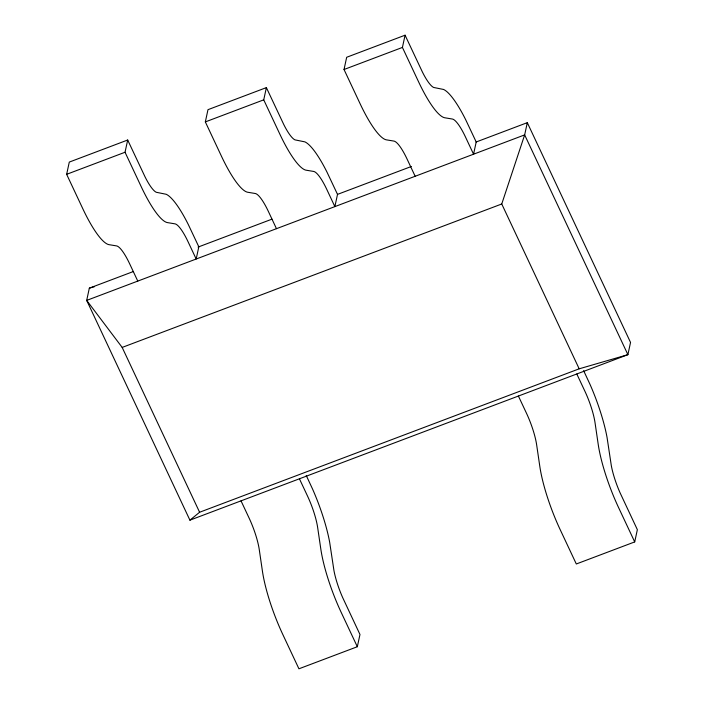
<?xml version="1.0" encoding="UTF-8"?>
<svg xmlns="http://www.w3.org/2000/svg" width="704" height="704" viewBox="0 0 704 704"><rect width="100%" height="100%" fill="white"/><g stroke="black" fill="none" stroke-linecap="round" stroke-linejoin="round"><path stroke-width="1.06" d="M137.782 281.09L129.712 263.921A32.393 7.278 69.3 0 0 116.565 245.907L109.076 244.675A64.786 14.555 69.3 0 1 82.773 208.657L66.642 174.319L69.291 162.087L127.688 140.017L145.05 176.871A32.718 7.348 69.3 0 0 156.297 192.28L166.188 194.278A64.46 14.485 69.3 0 1 188.346 224.62L198.818 246.787L196.178 259.019L188.109 241.85A32.393 7.278 69.3 0 0 174.962 223.846L167.473 222.605A64.786 14.555 69.3 0 1 141.17 186.586L125.039 152.249L127.688 140.017M133.443 271.498L89.329 288.165L86.689 300.397L189.922 520.168L627.898 354.666L630.538 342.434L527.305 122.663L476.01 142.05M276.47 228.686L268.409 211.508A32.393 7.278 69.3 0 0 255.253 193.503L247.773 192.262A64.786 14.555 69.3 0 1 221.47 156.244L205.339 121.906L207.979 109.674L266.376 87.613L283.738 124.467A32.718 7.348 69.3 0 0 294.985 139.867L304.876 141.865A64.46 14.485 69.3 0 1 327.034 172.207L337.515 194.383L334.866 206.615L326.806 189.446A32.393 7.278 69.3 0 0 313.65 171.433L306.17 170.201A64.786 14.555 69.3 0 1 279.866 134.182L263.736 99.845L266.376 87.613M415.166 176.273L407.097 159.104A32.393 7.278 69.3 0 0 393.95 141.09L386.461 139.858A64.786 14.555 69.3 0 1 360.158 103.84L344.027 69.502L346.676 57.27L405.073 35.2L422.426 72.054A32.718 7.348 69.3 0 0 433.673 87.463L443.573 89.461A64.46 14.485 69.3 0 1 465.731 119.803L476.203 141.97L473.563 154.202L465.494 137.034A32.393 7.278 69.3 0 0 452.346 119.029L444.858 117.788A64.786 14.555 69.3 0 1 418.554 81.77L402.424 47.432L405.073 35.2M241.023 500.861L249.084 518.03A32.393 7.278 69.3 0 1 259.283 549.718L262.416 571.085A64.786 14.555 69.3 0 0 282.797 634.462L298.927 668.8L357.324 646.73L359.973 634.498L342.637 597.511A32.718 7.348 69.3 0 1 333.925 570.407L329.674 542.3A64.46 14.485 69.3 0 0 312.497 488.91L306.24 475.464M527.305 122.663L524.656 134.895L501.75 203.984L579.181 368.817L627.898 354.666L524.656 134.895L86.689 300.397L122.179 347.424L199.602 512.248L189.922 520.168M518.399 396.044L526.469 413.213A32.393 7.278 69.3 0 1 536.659 444.902L539.792 466.268A64.786 14.555 69.3 0 0 560.182 529.646L576.312 563.983L634.709 541.913L637.358 529.681L620.022 492.694A32.718 7.348 69.3 0 1 611.31 465.59L607.059 437.483A64.46 14.485 69.3 0 0 589.882 384.094L583.625 370.647M66.642 174.319L125.039 152.249M205.339 121.906L263.736 99.845M344.027 69.502L402.424 47.432M198.07 247.078L271.938 219.164M337.515 194.383L411.374 166.47M122.179 347.424L501.75 203.984M199.602 512.248L579.181 368.817M89.329 288.165L94.512 286.66M576.796 373.974L584.866 391.142A32.393 7.278 69.3 0 1 595.056 422.831L598.189 444.206A64.786 14.555 69.3 0 0 618.578 507.575L634.709 541.913M299.42 478.79L307.481 495.959A32.393 7.278 69.3 0 1 317.671 527.648L320.813 549.023A64.786 14.555 69.3 0 0 341.194 612.392L357.324 646.73"/></g></svg>
